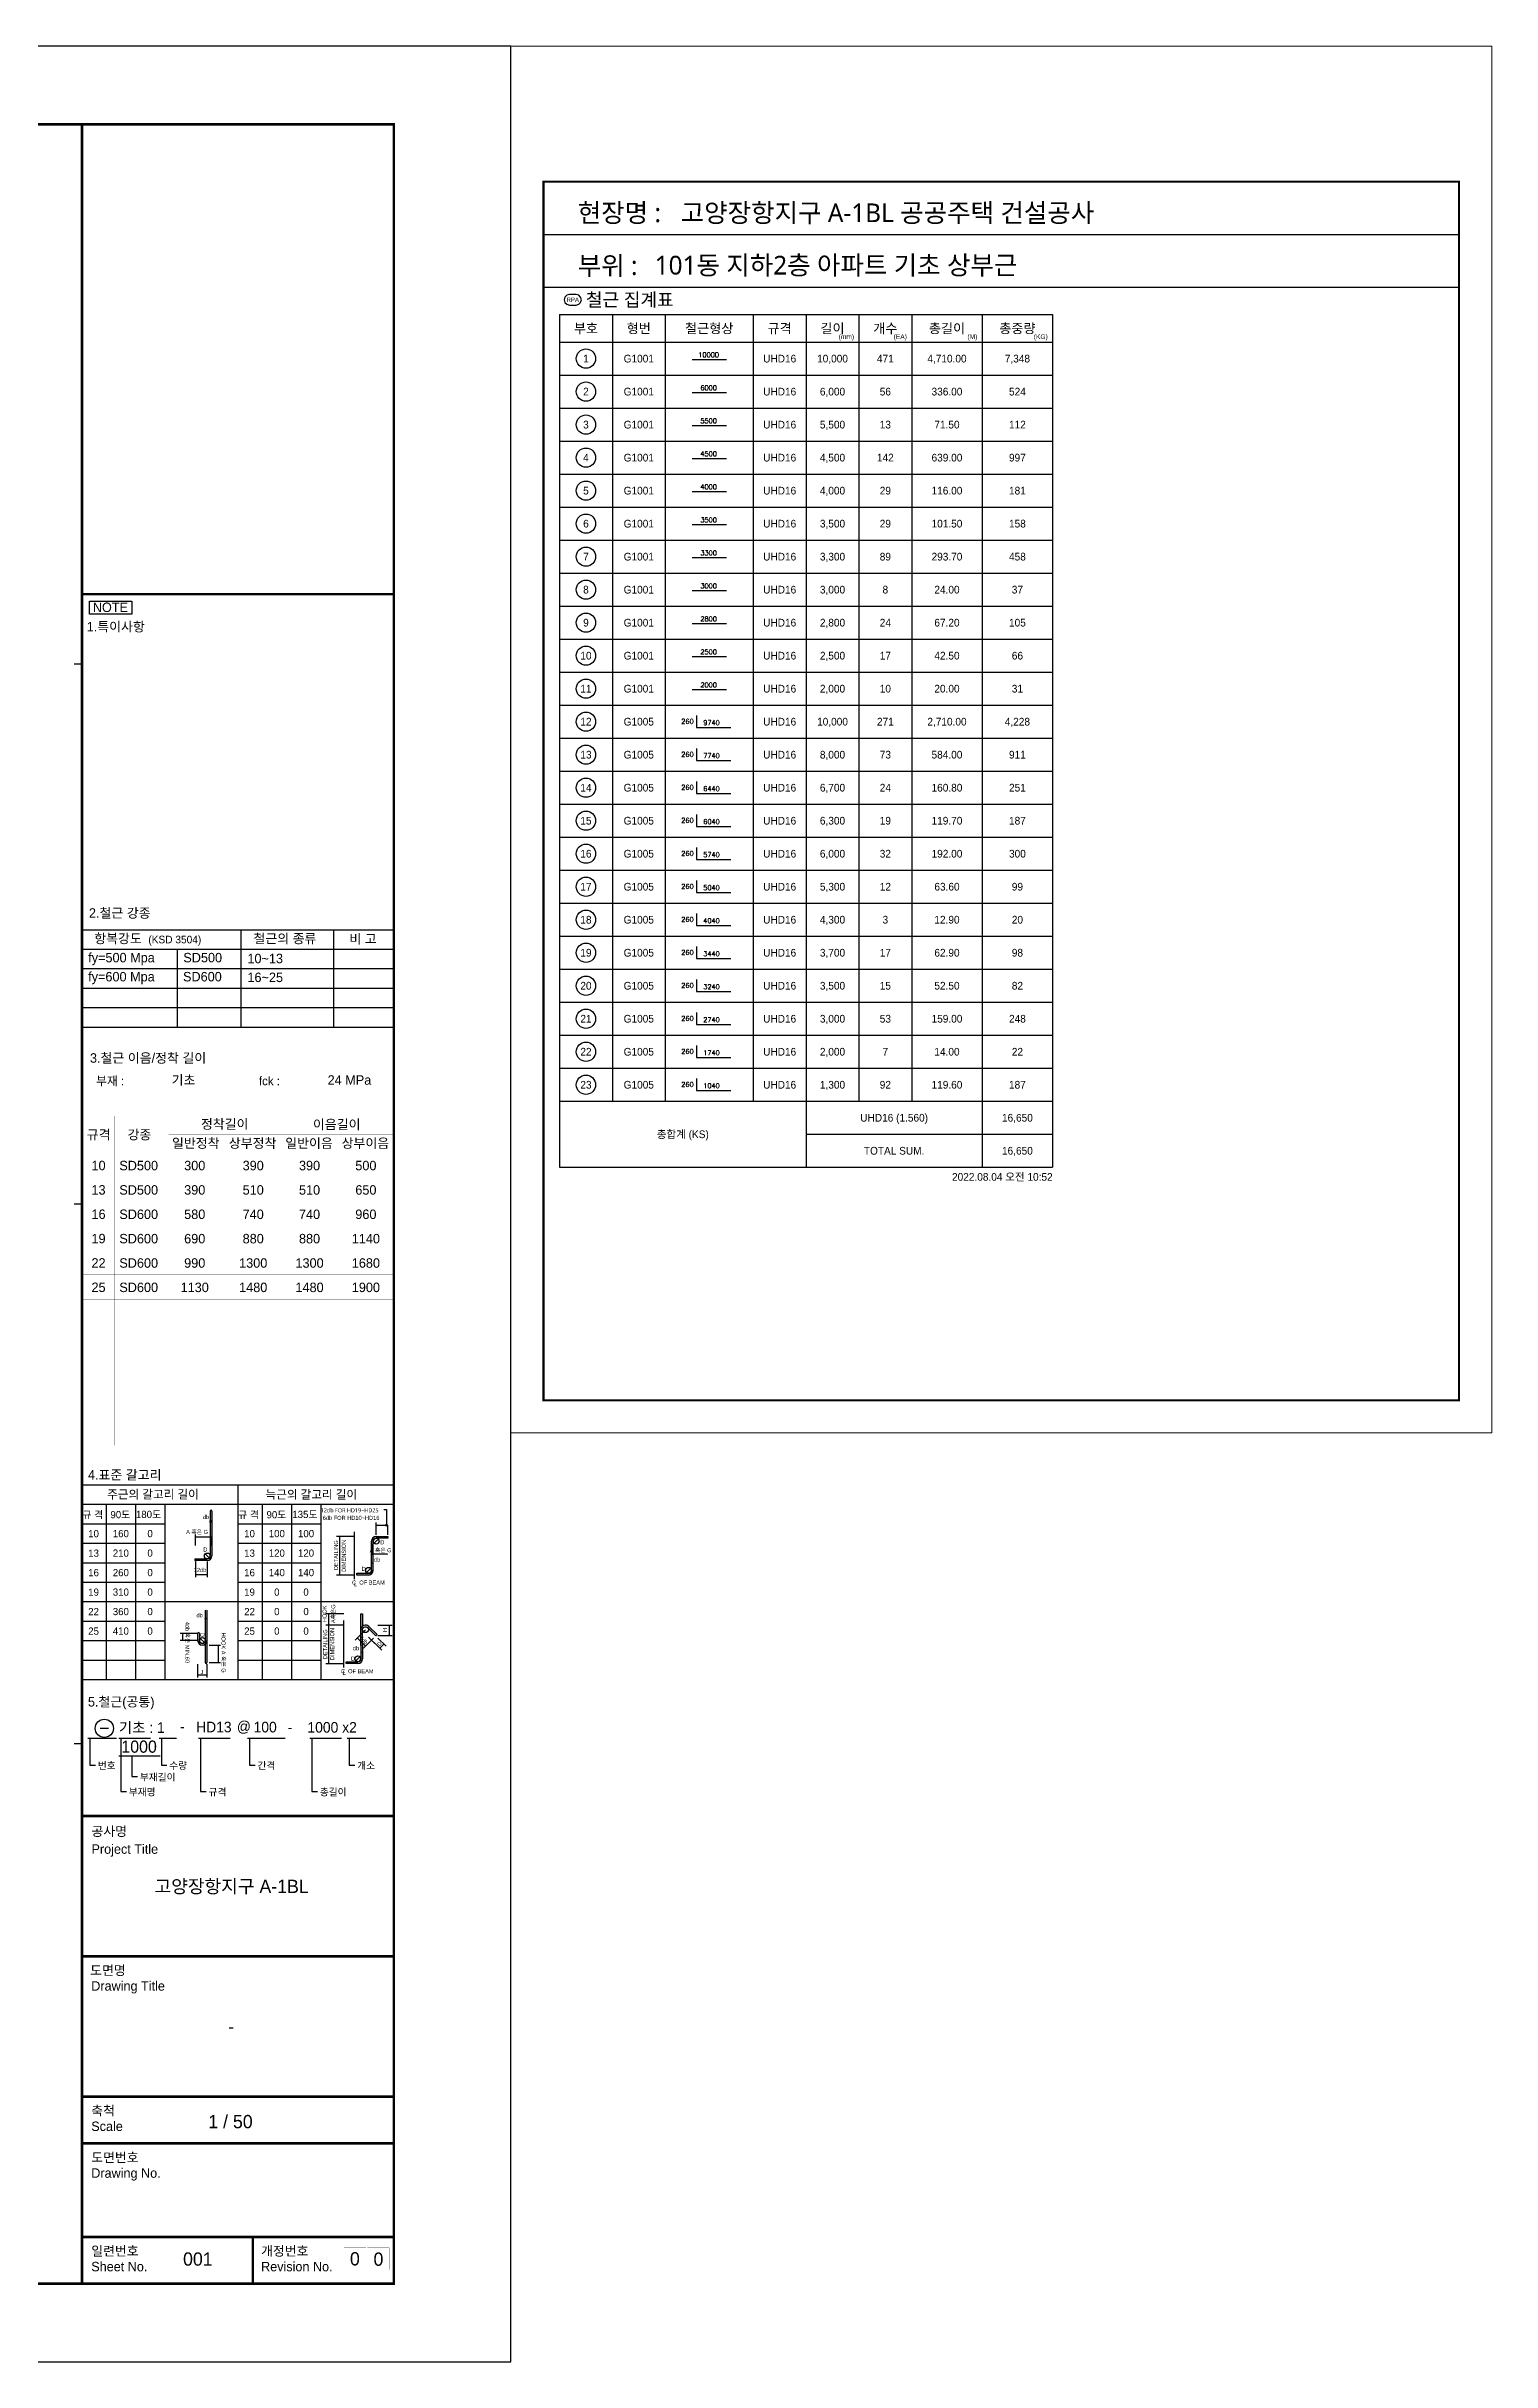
# Model space of a CAD drawing. Header units: millimetres. Extents: x 317501 to 814054, y -400799 to -14117.
# Drawn here: x 574487 to 598551, y -193831 to -155267 of the extents above; entities that cross this region are included whole.
import ezdxf
from ezdxf.enums import TextEntityAlignment as Align

# ---------------------------------------------------------------- set-up
doc = ezdxf.new("R2010")
doc.units = ezdxf.units.MM
doc.header["$LTSCALE"] = 38
doc.layers.get('Defpoints').update_dxf_attribs({"color": 145})
for name, color, linetype in [('AMAC-TITLE', 7, 'Continuous'), ('FORM-L', 7, 'Continuous'), ('RP_DIM', 7, 'Continuous'), ('SHOPLINE', 7, 'Continuous'), ('XDIM', 7, 'Continuous')]:
    doc.layers.add(name, color=color, linetype=linetype)
doc.layers.add('TEXT', color=3, linetype='Continuous', lineweight=9)
doc.styles.add('ARIAL', font='malgun.ttf')
doc.styles.add('HYULL', font='Dotum.ttf')
doc.styles.add('RPWK1', font='Dotum.ttf', dxfattribs={"bigfont": 'whgtxt.shx'})
doc.styles.add('XRebar2', font='Romans.shx')
doc.styles.add('XRebarSheet', font='Hmkmrhd_0.ttf')
doc.styles.add('돋움', font='malgun.ttf')
doc.dimstyles.new('NDIM', dxfattribs={"dimtxt": 3, "dimasz": 1.5, "dimexe": 2, "dimexo": 2, "dimgap": 1, "dimtad": 1, "dimdec": 0, "dimdsep": 46, "dimlunit": 6, "dimtxsty": 'ARIAL', "dimblk": 'DOT', "dimcen": 1, "dimclrd": 256, "dimclre": 7, "dimclrt": 3, "dimadec": 0, "dimazin": 0, "dimtfac": 1, "dimtdec": 0, "dimtix": 1, "dimtmove": 2, "dimatfit": 3, "dimldrblk": 'DOT', "dimfxl": 0, "dimtvp": 1, "dimtolj": 1, "dimlwd": -1, "dimlwe": -1, "dimarcsym": 0})

# ---------------------------------------------------------------- blocks, each defined once
blk = doc.blocks.new('_Dot')
at = {"color": 0, "linetype": 'ByBlock', "lineweight": -2}
blk.add_line((-0.5, 0), (-1, 0), dxfattribs=at)
at = {"color": 0, "linetype": 'ByBlock', "const_width": 0.5}
blk.add_lwpolyline([(-0.25, 0, 1), (0.25, 0, 1)], format="xyb", close=True, dxfattribs=at)
blk = doc.blocks.new('*D1316')
at = {"color": 7, "transparency": 16777216}
for p, q in [((80432, 20451), (80432, 20463)), ((80477, 20451), (80477, 20463))]:
    blk.add_line(p, q, dxfattribs=at)
at = {"transparency": 16777216}
blk.add_line((80433, 20461), (80475, 20461), dxfattribs=at)
at = {"layer": 'Defpoints', "color": 0, "transparency": 16777216}
for p in [(80432, 20449), (80477, 20461), (80477, 20449)]:
    blk.add_point(p, dxfattribs=at)
at = {"transparency": 16777216, "xscale": 1.5, "yscale": 1.5, "zscale": 1.5, "rotation": 180}
blk.add_blockref('_Dot', (80432, 20461), dxfattribs=at)
at = {"transparency": 16777216, "xscale": 1.5, "yscale": 1.5, "zscale": 1.5}
blk.add_blockref('_Dot', (80477, 20461), dxfattribs=at)
blk = doc.blocks.new('*D1317')
at = {"color": 7, "transparency": 16777216}
for p, q in [((76172, 19024), (76172, 19045)), ((76217, 19024), (76217, 19045))]:
    blk.add_line(p, q, dxfattribs=at)
at = {"transparency": 16777216}
blk.add_line((76215, 19043), (76174, 19043), dxfattribs=at)
at = {"layer": 'Defpoints', "color": 0, "transparency": 16777216}
for p in [(76172, 19043), (76172, 19022), (76217, 19022)]:
    blk.add_point(p, dxfattribs=at)
at = {"transparency": 16777216, "xscale": 1.5, "yscale": 1.5, "zscale": 1.5, "rotation": 180}
blk.add_blockref('_Dot', (76172, 19043), dxfattribs=at)
at = {"transparency": 16777216, "xscale": 1.5, "yscale": 1.5, "zscale": 1.5}
blk.add_blockref('_Dot', (76217, 19043), dxfattribs=at)
blk = doc.blocks.new('*D1318')
at = {"transparency": 16777216}
blk.add_line((80158, 18181), (80199, 18181), dxfattribs=at)
at = {"layer": 'Defpoints', "color": 0, "transparency": 16777216}
for p in [(80156, 18181), (80201, 18181), (80201, 18181)]:
    blk.add_point(p, dxfattribs=at)
at = {"transparency": 16777216, "xscale": 1.5, "yscale": 1.5, "zscale": 1.5, "rotation": 180}
blk.add_blockref('_Dot', (80156, 18181), dxfattribs=at)
at = {"transparency": 16777216, "xscale": 1.5, "yscale": 1.5, "zscale": 1.5}
blk.add_blockref('_Dot', (80201, 18181), dxfattribs=at)
blk = doc.blocks.new('zsdfhetshts')
blk.add_lwpolyline([(0, 0), (15120, 0), (15120, 21384), (0, 21384)], close=True)
at = {"layer": 'FORM-L', "const_width": 32.6}
blk.add_lwpolyline([(504, 504), (14616, 504), (14616, 19296), (504, 19296)], close=True, dxfattribs=at)
at = {"layer": 'SHOPLINE'}
blk.add_line((504, 18480), (14625, 18480), dxfattribs=at)
blk.add_lwpolyline([(504, 19296), (14616, 19296), (14616, 17664), (504, 17664)], close=True, dxfattribs=at)
at = {"layer": 'AMAC-TITLE', "color": 3, "linetype": 'Continuous', "style": '돋움'}
for s, height, p in [('현장명 :', 288.3, (1031, 18672)), ('고양장항지구 A-1BL 공공주택 건설공사', 288.35, (2618, 18672)), ('부위 :', 288.3, (1031, 17857))]:
    blk.add_text(s, height=height, dxfattribs=at).set_placement(p)
blk = doc.blocks.new('DHS_G1001')
at = {"layer": 'XDIM', "color": 1, "linetype": 'Continuous', "ltscale": 2.91412e-318}
blk.add_lwpolyline([(-768, -45), (780, -45)], dxfattribs=at)
at = {"layer": 'XDIM', "color": 3, "linetype": 'Continuous', "ltscale": 2.91412e-318, "style": 'XRebar2'}
blk.add_attdef('A', text='', height=219, dxfattribs=at).set_placement((-27, -3), align=Align.BOTTOM_CENTER)
blk = doc.blocks.new('DHS_G1005')
at = {"layer": 'XDIM', "color": 1, "linetype": 'Continuous', "ltscale": 2.91412e-318}
blk.add_lwpolyline([(-573, 282), (-573, -267), (975, -267)], dxfattribs=at)
at = {"layer": 'XDIM', "color": 3, "linetype": 'Continuous', "ltscale": 2.91412e-318, "style": 'XRebar2'}
blk.add_attdef('A', text='', height=219, dxfattribs=at).set_placement((-708, -162), align=Align.BOTTOM_RIGHT)
blk.add_attdef('B', text='', height=219, dxfattribs=at).set_placement((105, -222), align=Align.BOTTOM_CENTER)
blk = doc.blocks.new('dhs_sheet2e')
h = blk.add_hatch(color=256)
edge = h.paths.add_edge_path()
edge.add_line((76299, 21797), (76299, 20646.2))
edge.add_arc((76224.2, 20646.2), 74.7, -90, 0, ccw=False)
edge.add_line((76224.2, 20571.5), (75925.3, 20571.5))
edge.add_arc((75925.3, 20549.1), 22.4, 90, 270)
edge.add_line((75925.3, 20526.7), (76224.2, 20526.7))
edge.add_arc((76224.2, 20646.2), 119.6, 270, 360)
edge.add_line((76343.8, 20646.2), (76343.8, 21797))
edge.add_arc((76321.4, 21797), 22.4, 0, 180)
blk.add_hatch(color=256).paths.add_polyline_path([(80850.3, 21144.3), (80551.4, 21144.3, 0.4142136), (80431.9, 21024.7), (80431.9, 20621.2), (80431.9, 20277.5, -0.4142136), (80357.1, 20202.7), (80058.2, 20202.7), (80058.2, 20157.9), (80357.1, 20157.9, 0.4142136), (80476.7, 20277.5), (80476.7, 20621.2), (80476.7, 21024.7, -0.4142136), (80551.4, 21099.4), (80850.3, 21099.4)])
h = blk.add_hatch(color=256)
h.paths.add_polyline_path([(76216.8, 18481.2, -0.2277351), (76172, 18387.9), (76172, 17913.3, 1), (76216.8, 17913.3)])
h.paths.add_polyline_path([(76216.8, 19258.4, 1), (76172, 19258.4), (76172, 18481.2, -0.1833618), (76153.2, 18431.7, -0.6790836), (76150.1, 18423.9, -0.2067221), (76146.9, 18425.3, -0.6466922), (76022.6, 18481.2), (76022.6, 18660.6, 1), (75977.7, 18660.6), (75977.7, 18481.2, 1), (76216.8, 18481.2)])
h.paths.add_polyline_path([(76153.2, 18431.7, -0.0300135), (76146.9, 18425.3, 0.2067221), (76150.1, 18423.9, 0.6790836)], flags=17)
h = blk.add_hatch(color=256)
h.paths.add_polyline_path([(80200.9, 19160.1), (80156.1, 19160.1), (80156.1, 18756.6, -0.2277351), (80200.9, 18850)])
h.paths.add_polyline_path([(80156.1, 18756.6), (80156.1, 18353.1), (80156.1, 18009.4, -0.4142136), (80081.4, 17934.7), (79782.5, 17934.7), (79782.5, 17889.8), (80081.4, 17889.8, 0.4142136), (80200.9, 18009.4), (80200.9, 18353.1), (80200.9, 18756.6, -0.6681786), (80328.5, 18809.5), (80539.9, 18598.1), (80571.6, 18629.8), (80360.2, 18841.2, 0.6681786)])
at = {"color": 7}
for p, q in [((73013.1, 43498.2), (72813.3, 43498.2)), ((73013.1, 36694), (81003.6, 36694)), ((73013.1, 36194.6), (81003.6, 36194.6)), ((75452.6, 36194.6), (75452.6, 34197)), ((77085.8, 36694), (77085.8, 34197)), ((79453.7, 36694), (79453.7, 34197)), ((73013.1, 35695.2), (81003.6, 35695.2)), ((73013.1, 35195.8), (81003.6, 35195.8)), ((73013.1, 34696.4), (81003.6, 34696.4)), ((73013.1, 34197), (81003.6, 34197)), ((73013.1, 29664.7), (72813.3, 29664.7)), ((80551.4, 21191.6), (80551.4, 21507.4)), ((80850.3, 21191.6), (80850.3, 21435)), ((76343.8, 20916), (76343.8, 21141.7)), ((79996, 21144.3), (79533, 21144.3)), ((80431.9, 20947.5), (80431.9, 20685.3)), ((79996, 20157.9), (79533, 20157.9)), ((79720.2, 19160.1), (79257.5, 19160.1)), ((75953.1, 18660.6), (75532.2, 18660.6)), ((75953.1, 18481.2), (75532.2, 18481.2)), ((79720.2, 18876.2), (79257.5, 18876.2)), ((79720.2, 18876.2), (79257.5, 18876.2)), ((80273.9, 18754.9), (80011.4, 18492.3)), ((80485.3, 18543.5), (80222.7, 18281)), ((80488.8, 18437.8), (80698.5, 18228.1)), ((80591.1, 18876.2), (80958.3, 18876.2)), ((80591.1, 18607.2), (80958.3, 18607.2)), ((80594.5, 18543.5), (80804.2, 18333.8)), ((75977.7, 17876.9), (75977.7, 17530.5)), ((76216.8, 17876.9), (76216.8, 17530.5)), ((76270.6, 18361.7), (76562.3, 18361.7)), ((76270.6, 17913.3), (76562.3, 17913.3)), ((79720.2, 17885.5), (79257.5, 17885.5)), ((73477.6, 16230.5), (73697, 16230.5)), ((73013.1, 15831.2), (72813.3, 15831.2))]:
    blk.add_line(p, q, dxfattribs=at)
at = {"color": 7, "ltscale": 2}
for p, q in [((73013.1, 22471.6), (81003.6, 22471.6)), ((73013.1, 21972.2), (81003.6, 21972.2)), ((73637.3, 21972.2), (73637.3, 17477.6)), ((74386.4, 21972.2), (74386.4, 17477.6)), ((75135.6, 21972.2), (75135.6, 17477.6)), ((77008.3, 22471.6), (77008.3, 17477.6)), ((77632.6, 21972.2), (77632.6, 17477.6)), ((78381.7, 21972.2), (78381.7, 17477.6)), ((79130.8, 21972.2), (79130.8, 17477.6)), ((73013.1, 21472.8), (75135.6, 21472.8)), ((77008.3, 21472.8), (79130.8, 21472.8)), ((75135.6, 19475.2), (77008.3, 19475.2)), ((79130.8, 19475.2), (81003.6, 19475.2)), ((73013.1, 17477.6), (81003.6, 17477.6))]:
    blk.add_line(p, q, dxfattribs=at)
for p, q in [((76299, 21797), (76299, 20646.2)), ((76343.8, 21797), (76343.8, 20646.2)), ((80553.3, 21432.5), (80848.4, 21432.5)), ((80742.8, 21835.3), (80817.5, 21835.3)), ((80817.5, 21835.3), (80817.5, 21432.5)), ((79607.9, 21142.4), (79607.9, 20159.8)), ((80431.9, 20277.5), (80431.9, 21024.7)), ((80476.7, 20277.5), (80476.7, 21024.7)), ((80498.6, 20971.9), (80604.3, 21077.5)), ((80551.4, 21144.3), (80850.3, 21144.3)), ((80850.3, 21099.4), (80551.4, 21099.4)), ((80850.3, 21144.3), (80850.3, 21099.4)), ((75925.3, 20571.5), (76224.2, 20571.5)), ((76224.2, 20526.7), (75925.3, 20526.7)), ((76277.1, 20593.4), (76171.4, 20699.1)), ((80058.2, 20202.7), (80357.1, 20202.7)), ((80058.2, 20157.9), (80058.2, 20202.7)), ((80304.3, 20224.6), (80410, 20330.3)), ((80835.3, 20687.8), (80431.9, 20687.8)), ((80357.1, 20157.9), (80058.2, 20157.9)), ((76172, 19258.4), (76172, 18481.2)), ((76216.8, 19258.4), (76216.8, 18481.2)), ((79332.2, 19158.3), (79332.2, 18878.1)), ((75592.1, 18659.1), (75592.1, 18482.7)), ((75977.7, 18660.6), (75977.7, 18481.2)), ((76022.6, 18660.6), (76022.6, 18481.2)), ((76150.1, 18428.4), (76044.4, 18534.1)), ((79332.2, 18874.3), (79332.2, 17887.4)), ((80065.6, 18544), (80274.3, 18335.3)), ((80156.1, 18353.1), (80156.1, 18756.6)), ((80200.9, 18353.1), (80200.9, 18756.6)), ((80328.5, 18809.5), (80539.9, 18598.1)), ((80357.7, 18568.9), (80698.5, 18228.1)), ((80360.2, 18841.2), (80571.6, 18629.8)), ((80539.9, 18598.1), (80571.6, 18629.8)), ((80883.4, 18874.3), (80883.4, 18609.1)), ((76502.4, 18360.2), (76502.4, 17914.8)), ((79782.5, 17889.8), (79782.5, 17934.7)), ((79782.5, 17934.7), (80081.4, 17934.7)), ((80081.4, 17889.8), (79782.5, 17889.8)), ((80028.6, 17956.6), (80134.2, 18062.2)), ((80156.1, 18353.1), (80156.1, 18009.4)), ((80200.9, 18353.1), (80200.9, 18009.4)), ((80749.9, 18385.4), (80646.9, 18282.4)), ((76215.3, 17590.4), (75979.2, 17590.4))]:
    blk.add_line(p, q)
at = {"color": 1}
for p, q in [((76299, 21501), (76299, 21548.4)), ((76342.3, 21546.4), (76300.5, 21546.4)), ((76343.8, 21501), (76343.8, 21548.4)), ((75925.3, 20916), (75925.3, 21199.6)), ((75926.8, 21139.7), (76342.3, 21139.7)), ((75925.3, 20500.1), (75925.3, 20098.9)), ((76224.2, 20500.1), (76224.2, 20098.9)), ((76222.7, 20158.9), (75926.8, 20158.9))]:
    blk.add_line(p, q, dxfattribs=at)
at = {"linetype": 'Continuous'}
for p, q in [((79998.5, 20053.3), (79998.5, 21263.8)), ((79722.7, 17785.2), (79722.7, 18995.8))]:
    blk.add_line(p, q, dxfattribs=at)
at = {"color": 4}
for p, q in [((80156.1, 19160.1), (80200.9, 19160.1)), ((80156.1, 18756.6), (80156.1, 19160.1)), ((80200.9, 19160.1), (80200.9, 18850)), ((76216.8, 18481.2), (76216.8, 17913.3)), ((76172, 18387.9), (76172, 17913.3))]:
    blk.add_line(p, q, dxfattribs=at)
at = {"color": 1, "ltscale": 2}
for p, q in [((73160.8, 15979.6), (73897.2, 15979.6)), ((73217.3, 15979.6), (73217.3, 15288.3)), ((73955, 15979.6), (74769.1, 15979.6)), ((73955, 15525.5), (75020.4, 15525.5)), ((74011.5, 15979.6), (74011.5, 14611.4)), ((74296, 15525.5), (74296, 14991.1)), ((74992, 15979.6), (75438.1, 15979.6)), ((75048.5, 15979.6), (75048.5, 15288.3)), ((75998.4, 15979.6), (76812.5, 15979.6)), ((76054.9, 15979.6), (76054.9, 14611.4)), ((77253.2, 15979.6), (78222.3, 15979.6)), ((77309.7, 15979.6), (77309.7, 15288.3)), ((78846.9, 15979.6), (79661, 15979.6)), ((78903.4, 15979.6), (78903.4, 14611.4)), ((79804.8, 15979.6), (80281.2, 15979.6)), ((79861.3, 15979.6), (79861.3, 15288.3)), ((73217.3, 15288.3), (73361.3, 15288.3)), ((74296, 14991.1), (74440, 14991.1)), ((75048.5, 15288.3), (75192.5, 15288.3)), ((77309.7, 15288.3), (77453.7, 15288.3)), ((79861.3, 15288.3), (80005.3, 15288.3)), ((74011.5, 14611.4), (74155.5, 14611.4)), ((76054.9, 14611.4), (76198.9, 14611.4)), ((78903.4, 14611.4), (79047.4, 14611.4))]:
    blk.add_line(p, q, dxfattribs=at)
at = {"color": 30}
for p, q in [((73013.1, 6791.9), (81003.6, 6791.9)), ((73013.1, 5593.3), (81003.6, 5593.3)), ((73013.1, 3196.2), (81003.6, 3196.2))]:
    blk.add_line(p, q, dxfattribs=at)
at = {"color": 7}
for points in [[(84000, 0), (84000, 59329.4), (0, 59329.4), (0, 0)], [(73208.2, 45108.5), (74292.8, 45108.5), (74292.8, 44775), (73208.2, 44775)]]:
    blk.add_lwpolyline(points, close=True, dxfattribs=at)
at = {"color": 30, "const_width": 64.9}
blk.add_lwpolyline([(81003.6, 57331.7), (2996.4, 57331.7), (2996.4, 1997.6), (81003.6, 1997.6)], close=True, dxfattribs=at)
at = {"color": 30}
for points, const_width in [([(73013.1, 1997.6), (73013.1, 57331.7)], 64.9), ([(73013.1, 45291.6), (81003.6, 45291.6)], 64.9), ([(73013.1, 37482.7), (81003.6, 37482.7)], 1.25), ([(73013.1, 13983.4), (81003.6, 13983.4)], 64.9), ([(73013.1, 10387.6), (81003.6, 10387.6)], 64.9), ([(73013.1, 6791.9), (81003.6, 6791.9)], 64.9), ([(73013.1, 5593.3), (81003.6, 5593.3)], 64.9), ([(73013.1, 3196.2), (81003.6, 3196.2)], 64.9), ([(77390.2, 1997.6), (77390.2, 3196.2)], 64.9)]:
    blk.add_lwpolyline(points, dxfattribs=dict(at, const_width=const_width))
at = {"ltscale": 2, "const_width": 1.25}
for points in [[(73013.1, 36694), (73013.1, 34197)], [(81003.6, 36694), (81003.6, 34197)], [(73013.1, 33114.4), (73013.1, 32518)], [(81003.6, 32518), (81003.6, 33114.4)], [(73013.1, 31595.4), (73013.1, 23480)], [(81003.6, 23480), (81003.6, 31595.4)]]:
    blk.add_lwpolyline(points, dxfattribs=at)
at = {"color": 7, "const_width": 1.25}
for points in [[(73013.1, 33114.4), (81003.6, 33114.4)], [(75010.7, 32518), (75010.7, 33114.4)], [(77008.3, 33114.4), (77008.3, 32518)], [(79005.9, 32518), (79005.9, 33114.4)], [(73013.1, 32518), (81003.6, 32518)], [(73013.1, 31920), (81003.6, 31920)], [(73839.2, 31920), (73839.2, 23480)], [(75231.7, 31920), (75231.7, 23480)], [(75231.7, 31445.6), (81003.6, 31445.6)], [(76674.7, 31445.6), (76674.7, 23480)], [(78117.6, 31920), (78117.6, 23480)], [(79560.6, 31445.6), (79560.6, 23480)], [(73013.1, 30971.1), (81003.6, 30971.1)], [(73013.1, 30346.9), (81003.6, 30346.9)], [(73013.1, 29722.6), (81003.6, 29722.6)], [(73013.1, 29098.3), (81003.6, 29098.3)], [(73013.1, 28474.1), (81003.6, 28474.1)], [(73013.1, 27849.8), (81003.6, 27849.8)], [(73013.1, 27225.6), (81003.6, 27225.6)], [(73013.1, 26601.3), (81003.6, 26601.3)], [(73013.1, 25977.1), (81003.6, 25977.1)], [(73013.1, 25352.8), (81003.6, 25352.8)], [(73013.1, 24728.5), (81003.6, 24728.5)], [(73013.1, 24104.3), (81003.6, 24104.3)], [(73013.1, 23480), (81003.6, 23480)]]:
    blk.add_lwpolyline(points, dxfattribs=at)
at = {"color": 7, "ltscale": 2, "const_width": 1.25}
blk.add_lwpolyline([(77008.3, 32518), (77008.3, 33114.4)], dxfattribs=at)
at = {"color": 1, "ltscale": 2, "const_width": 1.87}
for points in [[(79725.1, 2916.8), (79725.1, 2355), (80286.9, 2355), (80286.9, 2916.8), (79725.1, 2916.8)], [(80321.3, 2916.8), (80321.3, 2355), (80883.1, 2355), (80883.1, 2916.8), (80321.3, 2916.8)]]:
    blk.add_lwpolyline(points, dxfattribs=at)
for centre, radius in [((80817.5, 21432.5), 22.4), ((80817.5, 21432.5), 11.2), ((80551.4, 21024.7), 74.7), ((80498.6, 20971.9), 4.48), ((80604.3, 21077.5), 4.48), ((76171.4, 20699.1), 4.48), ((76277.1, 20593.4), 4.48), ((80357.1, 20277.5), 74.7), ((80304.3, 20224.6), 4.48), ((80410, 20330.3), 4.48), ((76044.4, 18534.1), 4.48), ((76150.1, 18428.4), 4.48), ((80275.7, 18756.6), 74.7), ((80081.4, 18009.4), 74.7), ((80028.6, 17956.6), 4.48), ((80134.2, 18062.2), 4.48)]:
    blk.add_circle(centre, radius)
at = {"color": 4}
for centre in [(76224.2, 20646.2), (76097.3, 18481.2)]:
    blk.add_circle(centre, 74.7, dxfattribs=at)
at = {"color": 7, "linetype": 'Continuous'}
blk.add_circle((73588.4, 16228.7), 234.1, dxfattribs=at).dxf.unprotected_set("ltscale", 0)
for centre, radius, start, end in [((76321.4, 21797), 22.4, 0, 180), ((80551.4, 21024.7), 119.6, 90, 180), ((80551.4, 21024.7), 74.7, 90, 180), ((75925.3, 20549.1), 22.4, 90, 270), ((76224.2, 20646.2), 119.6, 270, 0), ((76224.2, 20646.2), 74.7, 270, 0), ((80357.1, 20277.5), 74.7, 270, 0), ((80357.1, 20277.5), 119.6, 270, 0), ((76000.1, 18660.6), 22.4, 0, 180), ((76097.3, 18481.2), 119.6, 180, 0), ((76097.3, 18481.2), 74.7, 180, 0), ((80275.7, 18756.6), 119.6, 45, 180), ((80081.4, 18009.4), 119.6, 270, 0), ((80081.4, 18009.4), 74.7, 270, 0)]:
    blk.add_arc(centre, radius, start, end)
at = {"color": 4}
blk.add_arc((76194.4, 17913.3), 22.4, 180, 0, dxfattribs=at)
at = {"color": 1, "rotation": 180}
for p, xscale, yscale, zscale in [((76299, 21546.4), 1.5, 1.5, 1.5), ((75925.3, 21139.7), 11.98573127229489, 11.98573127229489, 11.98573127229489), ((75925.3, 20158.9), 11.98573127229489, 11.98573127229489, 11.98573127229489)]:
    blk.add_blockref('_Dot', p, dxfattribs=dict(at, xscale=xscale, yscale=yscale, zscale=zscale))
at = {"color": 1}
for p, xscale, yscale, zscale in [((76343.8, 21546.4), 1.5, 1.5, 1.5), ((76343.8, 21139.7), 1.498216409036861, 1.498216409036861, 1.498216409036861), ((76224.2, 20158.9), 11.98573127229489, 11.98573127229489, 11.98573127229489)]:
    blk.add_blockref('_Dot', p, dxfattribs=dict(at, xscale=xscale, yscale=yscale, zscale=zscale))
for p, xscale, yscale, zscale, rotation in [((80551.4, 21432.5), 14.98216409036861, 14.98216409036861, 14.98216409036861, 180), ((79607.9, 21144.3), 14.98216409036861, 14.98216409036861, 14.98216409036861, 90), ((79607.9, 20157.9), 14.98216409036861, 14.98216409036861, 14.98216409036861, 270), ((80431.9, 20687.8), 14.98216409036861, 14.98216409036861, 14.98216409036861, 180), ((79332.2, 19160.1), 14.98216409036861, 14.98216409036861, 14.98216409036861, 90), ((75592.1, 18660.6), 11.98573127229489, 11.98573127229489, 11.98573127229489, 90), ((75592.1, 18481.2), 11.98573127229489, 11.98573127229489, 11.98573127229489, 270), ((79332.2, 18876.2), 14.98216409036861, 14.98216409036861, 14.98216409036861, 90), ((79332.2, 18876.2), 1.872770511296076, 1.872770511296076, 1.872770511296076, 270), ((80064, 18545), 14.98216409036861, 14.98216409036861, 14.98216409036861, 135.0000000000825), ((80751.2, 18386.8), 14.98216409036861, 14.98216409036861, 14.98216409036861, 45.00000000025245), ((80883.4, 18876.2), 14.98216409036861, 14.98216409036861, 14.98216409036861, 90), ((80883.4, 18607.2), 14.98216409036861, 14.98216409036861, 14.98216409036861, 270), ((76502.4, 18361.7), 11.98573127229489, 11.98573127229489, 11.98573127229489, 90), ((76502.4, 17913.3), 11.98573127229489, 11.98573127229489, 11.98573127229489, 270), ((79332.2, 17885.5), 14.98216409036861, 14.98216409036861, 14.98216409036861, 270), ((80275.7, 18333.9), 14.98216409036861, 14.98216409036861, 14.98216409036861, 315.0000000000825), ((80645.5, 18281.1), 14.98216409036861, 14.98216409036861, 14.98216409036861, 225.0000000002524), ((75977.7, 17590.4), 11.98573127229489, 11.98573127229489, 11.98573127229489, 180)]:
    blk.add_blockref('_Dot', p, dxfattribs=dict(xscale=xscale, yscale=yscale, zscale=zscale, rotation=rotation))
for p, xscale, yscale, zscale in [((80850.3, 21432.5), 1.872770511296076, 1.872770511296076, 1.872770511296076), ((80850.3, 20687.8), 14.98216409036861, 14.98216409036861, 14.98216409036861), ((76216.8, 17590.4), 11.98573127229489, 11.98573127229489, 11.98573127229489)]:
    blk.add_blockref('_Dot', p, dxfattribs=dict(xscale=xscale, yscale=yscale, zscale=zscale))
at = {"color": 7, "style": 'XRebarSheet'}
for s, height, p in [('1.특이사항', 242.71, (73135.9, 44335.3)), ('NOTE', 242.71, (73292, 44833.7)), ('2.철근 강종', 242.71, (73193, 37000.1)), ('3.철근 이음/정착 길이', 242.711, (73219.2, 33284.8)), ('4.표준 갈고리', 242.71, (73168.2, 22602.8)), ('5.철근(공통)', 242.71, (73167, 16788))]:
    blk.add_text(s, height=height, dxfattribs=at).set_placement(p)
at = {"color": 3}
for s, height, style, p in [('항복강도', 242.71, 'XRebarSheet', (73329, 36346.4)), ('(KSD 3504)', 194.17, 'XRebarSheet', (74714.3, 36344.3)), ('철근의 종류', 242.71, 'XRebarSheet', (77406.6, 36345.3)), ('비 고', 242.71, 'XRebarSheet', (79864.2, 36338.4)), ('부재 :', 220, 'XRebarSheet', (73378.9, 32707.9)), ('fck :', 220, 'XRebarSheet', (77546.2, 32707.9)), ('규격', 242.71, 'XRebarSheet', (73138.4, 31320.7)), ('강종', 242.71, 'XRebarSheet', (74182, 31320.7)), ('주근의 갈고리 길이', 217.47, 'XRebarSheet', (73661.6, 22115.7)), ('늑근의 갈고리 길이', 217.47, 'XRebarSheet', (77716.4, 22111.4)), ('규 격', 184.85, 'XRebarSheet', (73024.7, 21609.3)), ('90도', 184.85, 'XRebarSheet', (73743.9, 21612.7)), ('180도', 184.85, 'XRebarSheet', (74396.5, 21618.3)), ('규 격', 184.85, 'XRebarSheet', (77015.8, 21609.3)), ('90도', 184.85, 'XRebarSheet', (77741.9, 21610.8)), ('135도', 184.85, 'XRebarSheet', (78402.8, 21618.5)), ('기초 : 1', 271.84, 'HYULL', (73958.2, 16112.5)), ('-', 271.8, 'HYULL', (75524.6, 16143.6)), ('HD13', 271.84, 'HYULL', (75937.6, 16126.4)), ('@', 271.8, 'HYULL', (76981.9, 16143.6)), ('100', 271.84, 'HYULL', (77410.5, 16124.9)), ('-', 271.8, 'HYULL', (78283.3, 16120.3)), ('1000 x2', 271.84, 'HYULL', (78789.8, 16118.6)), ('번호', 181.22, 'XRebarSheet', (73421.4, 15184.8)), ('부재길이', 181.22, 'XRebarSheet', (74500.1, 14887.6)), ('수량', 181.22, 'XRebarSheet', (75252.6, 15184.8)), ('간격', 181.22, 'XRebarSheet', (77513.8, 15184.8)), ('개소', 181.22, 'XRebarSheet', (80065.4, 15184.8)), ('부재명', 181.22, 'XRebarSheet', (74215.6, 14507.8)), ('규격', 181.22, 'XRebarSheet', (76259, 14507.8)), ('총길이', 181.22, 'XRebarSheet', (79107.5, 14507.8))]:
    blk.add_text(s, height=height, dxfattribs=dict(at, style=style)).set_placement(p)
for s, height, style, p in [('db', 104.88, 'HYULL', (76110.6, 21591.3)), ('12db FOR HD19~HD25', 104.875, 'ARIAL', (79128.8, 21763.4)), ('6db FOR HD10~HD16', 104.875, 'HYULL', (79181.1, 21570.1)), ('A 혹은 G', 104.88, 'HYULL', (75682.6, 21210.1)), ('D', 104.9, 'HYULL', (76121.8, 20758.8)), ('A 혹은 G', 104.88, 'HYULL', (80384, 20740.7)), ('D', 104.9, 'HYULL', (80656, 20944.7)), ('12db', 104.88, 'HYULL', (75877.3, 20236.3)), ('D', 104.9, 'HYULL', (80177.8, 20262.8)), ('db', 104.88, 'HYULL', (80494.6, 20497.1)), ('C  OF BEAM', 104.88, 'HYULL', (79933.3, 19912.7)), ('L', 104.9, 'HYULL', (79978.2, 19870.3)), ('db', 104.88, 'HYULL', (75947.2, 19073.7)), ('D', 104.9, 'HYULL', (79902.1, 17964.6)), ('db', 104.88, 'HYULL', (79955.9, 18229.1)), ('J', 104.9, 'HYULL', (76052.4, 17620.3)), ('C  OF BEAM', 104.88, 'HYULL', (79646.6, 17640.3)), ('L', 104.9, 'HYULL', (79691.4, 17597.9))]:
    blk.add_text(s, height=height, dxfattribs=dict(style=style)).set_placement(p)
at = {"style": 'HYULL'}
for s, height, rotation, p in [('DETAILING', 104.88, 90, (79572.8, 20283)), ('DIMENSION', 104.88, 90, (79773.2, 20238.9)), ('HOOK', 104.88, 90, (79280.6, 18949.8)), ('A혹은G', 104.88, 90, (79503.2, 18925.5)), ('4db 혹은 MIN.60', 104.875, 270, (75662.8, 18959.9)), ('D', 104.9, 270, (76045.4, 18676.8)), ('HOOK A 혹은 G', 104.875, 270, (76588.8, 18683)), ('DETAILING', 104.88, 90, (79297.1, 18001.8)), ('DIMENSION', 104.88, 90, (79475.3, 17979.8)), ('H', 104.9, 90, (80828.6, 18696.9))]:
    blk.add_text(s, height=height, rotation=rotation, dxfattribs=at).set_placement(p)
at = {"style": 'HYULL', "width": 0.8}
for s, height, rotation, p in [('6db', 104.88, 315, (80113.5, 18528.3)), ('D', 104.9, 45, (80638.1, 18324.3))]:
    blk.add_text(s, height=height, rotation=rotation, dxfattribs=at).set_placement(p)
at = {"color": 3, "linetype": 'Continuous', "style": 'HYULL'}
e = blk.add_text('1000', height=312.13, dxfattribs=at)
e.set_placement((74023.5, 15760.5), align=Align.MIDDLE_LEFT)
e.dxf.unprotected_set("ltscale", 0)
at = {"color": 7, "style": 'XRebarSheet'}
for s, height, p in [('공사명', 241.63, (73259, 13591.6)), ('Project Title', 241.632, (73259, 13135.1)), ('도면명', 241.63, (73225, 10028.1)), ('Drawing Title', 241.632, (73252.8, 9628.5)), ('축척', 241.63, (73252.8, 6432.3)), ('Scale', 241.63, (73252.8, 6032.8)), ('도면번호', 241.63, (73252.8, 5233.8)), ('Drawing No.', 241.632, (73252.8, 4834.2)), ('일련번호', 241.63, (73252.8, 2836.6)), ('개정번호', 241.63, (77602.3, 2836.6)), ('Sheet No.', 241.63, (73252.8, 2437.1)), ('Revision No.', 241.632, (77602.3, 2437.1))]:
    blk.add_text(s, height=height, dxfattribs=at).set_placement(p, align=Align.MIDDLE_LEFT)
for base, p1, p2, picture, middle in [((80476.7, 20461.4), (80431.9, 20449.3), (80476.7, 20449.3), '*D1316', (80454.3, 20461.4)), ((76172, 19043.3), (76216.8, 19021.8), (76172, 19021.8), '*D1317', (76194.4, 19043.3)), ((80200.9, 18181.3), (80156.1, 18181.3), (80200.9, 18181.3), '*D1318', (80178.5, 18181.3))]:
    dim = blk.add_linear_dim(base=base, p1=p1, p2=p2, text=' ', dimstyle='NDIM')
    dim.commit()
    dim.dimension.update_dxf_attribs({"geometry": picture, "text_midpoint": middle})

msp = doc.modelspace()

# ---------------------------------------------------------------- linework, layer by layer
at = {"color": 7, "ltscale": 2}
for p, q in [((575079.4, -180198.7), (576459.1, -180198.7)), ((577676.4, -180198.7), (579056, -180198.7)), ((575079.4, -180523.3), (576459.1, -180523.3)), ((575079.4, -180847.9), (576459.1, -180847.9)), ((577676.4, -180523.3), (579056, -180523.3)), ((577676.4, -180847.9), (579056, -180847.9)), ((575079.4, -181172.5), (576459.1, -181172.5)), ((577676.4, -181172.5), (579056, -181172.5)), ((575079.4, -181497.1), (576459.1, -181497.1)), ((577676.4, -181497.1), (579056, -181497.1)), ((575079.4, -181821.7), (576459.1, -181821.7)), ((577676.4, -181821.7), (579056, -181821.7)), ((575079.4, -182146.3), (576459.1, -182146.3)), ((577676.4, -182146.3), (579056, -182146.3))]:
    msp.add_line(p, q, dxfattribs=at)
at = {"layer": 'RP_DIM', "color": 253, "linetype": 'Continuous', "ltscale": 100}
for p, q in [((583251.4, -159488.5), (583252.5, -159488.5)), ((583251.4, -159488.5), (583252.5, -159488.5)), ((583251.4, -159488.5), (583252.5, -159488.5)), ((583251.4, -159488.5), (583252.5, -159488.5)), ((583031.5, -159735.9), (591241, -159735.9)), ((583031.5, -159735.9), (583031.5, -173937.5)), ((583911.1, -159735.9), (583911.1, -160194)), ((584790.7, -159735.9), (584790.7, -160194)), ((586256.7, -159735.9), (586256.7, -160194)), ((587136.3, -159735.9), (587136.3, -160194)), ((588015.9, -159735.9), (588015.9, -160194)), ((588895.4, -159735.9), (588895.4, -160194)), ((590068.2, -159735.9), (590068.2, -160194)), ((591241, -159735.9), (591241, -160194)), ((591241, -159735.9), (591241, -173937.5)), ((583031.5, -160194), (591241, -160194)), ((583911.1, -160194), (583911.1, -172838)), ((584790.7, -160194), (584790.7, -172838)), ((586256.7, -160194), (586256.7, -172838)), ((587136.3, -160194), (587136.3, -173937.5)), ((588015.9, -160194), (588015.9, -172838)), ((588895.4, -160194), (588895.4, -172838)), ((590068.2, -160194), (590068.2, -173937.5)), ((583031.5, -160743.7), (591241, -160743.7)), ((583031.5, -161293.5), (591241, -161293.5)), ((583031.5, -161843.2), (591241, -161843.2)), ((583031.5, -162393), (591241, -162393)), ((583031.5, -162942.7), (591241, -162942.7)), ((583031.5, -163492.4), (591241, -163492.4)), ((583031.5, -164042.2), (591241, -164042.2)), ((583031.5, -164591.9), (591241, -164591.9)), ((583031.5, -165141.7), (591241, -165141.7)), ((583031.5, -165691.4), (591241, -165691.4)), ((583031.5, -166241.1), (591241, -166241.1)), ((583031.5, -166790.9), (591241, -166790.9)), ((583031.5, -167340.6), (591241, -167340.6)), ((583031.5, -167890.4), (591241, -167890.4)), ((583031.5, -168440.1), (591241, -168440.1)), ((583031.5, -168989.8), (591241, -168989.8)), ((583031.5, -169539.6), (591241, -169539.6)), ((583031.5, -170089.3), (591241, -170089.3)), ((583031.5, -170639.1), (591241, -170639.1)), ((583031.5, -171188.8), (591241, -171188.8)), ((583031.5, -171738.5), (591241, -171738.5)), ((583031.5, -172288.3), (591241, -172288.3)), ((583031.5, -172838), (591241, -172838)), ((587136.3, -173387.8), (591241, -173387.8)), ((583031.5, -173937.5), (591241, -173937.5))]:
    msp.add_line(p, q, dxfattribs=at)
at = {"layer": 'RP_DIM', "color": 7, "linetype": 'Continuous', "ltscale": 100}
msp.add_lwpolyline([(583196.5, -159576.4), (583306.4, -159576.4), (583350.4, -159564.7), (583382.6, -159532.5), (583394.4, -159488.5), (583382.6, -159444.5), (583350.4, -159412.3), (583306.4, -159400.5), (583196.5, -159400.5), (583152.5, -159412.3), (583120.3, -159444.5), (583108.5, -159488.5), (583120.3, -159532.5), (583152.5, -159564.7), (583196.5, -159576.4)], dxfattribs=at)
for centre in [(583471.3, -160468.9), (583471.3, -161018.6), (583471.3, -161568.3), (583471.3, -162118.1), (583471.3, -162667.8), (583471.3, -163217.6), (583471.3, -163767.3), (583471.3, -164317), (583471.3, -164866.8), (583471.3, -165416.5), (583471.3, -165966.3), (583471.3, -166516), (583471.3, -167065.7), (583471.3, -167615.5), (583471.3, -168165.2), (583471.3, -168715), (583471.3, -169264.7), (583471.3, -169814.4), (583471.3, -170364.2), (583471.3, -170913.9), (583471.3, -171463.7), (583471.3, -172013.4), (583471.3, -172563.2)]:
    msp.add_circle(centre, 160.3, dxfattribs=at)
at = {"layer": 'RP_DIM', "color": 253, "linetype": 'Continuous', "ltscale": 100}
msp.add_solid([(583031.5, -159735.9), (583031.6, -159735.9), (583031.5, -159735.9)], dxfattribs=at)

# ---------------------------------------------------------------- block references
at = {"color": 255, "xscale": 0.6499999991059565, "yscale": 0.6499999991059565, "zscale": 0.6499999991059565}
msp.add_blockref('dhs_sheet2e', (527620.9, -193831.4), dxfattribs=at)
at = {"layer": 'RP_DIM', "color": 7, "linetype": 'Continuous', "ltscale": 100, "xscale": 0.366494, "yscale": 0.366494, "zscale": 0.366494}
for name, p, values in [('DHS_G1001', (585523.7, -160468.9), {'A': '10000'}), ('DHS_G1001', (585523.7, -161018.6), {'A': '6000'}), ('DHS_G1001', (585523.7, -161568.3), {'A': '5500'}), ('DHS_G1001', (585523.7, -162118.1), {'A': '4500'}), ('DHS_G1001', (585523.7, -162667.8), {'A': '4000'}), ('DHS_G1001', (585523.7, -163217.6), {'A': '3500'}), ('DHS_G1001', (585523.7, -163767.3), {'A': '3300'}), ('DHS_G1001', (585523.7, -164317), {'A': '3000'}), ('DHS_G1001', (585523.7, -164866.8), {'A': '2800'}), ('DHS_G1001', (585523.7, -165416.5), {'A': '2500'}), ('DHS_G1001', (585523.7, -165966.3), {'A': '2000'}), ('DHS_G1005', (585523.7, -166516), {'A': '260', 'B': '9740'}), ('DHS_G1005', (585523.7, -167065.7), {'A': '260', 'B': '7740'}), ('DHS_G1005', (585523.7, -167615.5), {'A': '260', 'B': '6440'}), ('DHS_G1005', (585523.7, -168165.2), {'A': '260', 'B': '6040'}), ('DHS_G1005', (585523.7, -168715), {'A': '260', 'B': '5740'}), ('DHS_G1005', (585523.7, -169264.7), {'A': '260', 'B': '5040'}), ('DHS_G1005', (585523.7, -169814.4), {'A': '260', 'B': '4040'}), ('DHS_G1005', (585523.7, -170364.2), {'A': '260', 'B': '3440'}), ('DHS_G1005', (585523.7, -170913.9), {'A': '260', 'B': '3240'}), ('DHS_G1005', (585523.7, -171463.7), {'A': '260', 'B': '2740'}), ('DHS_G1005', (585523.7, -172013.4), {'A': '260', 'B': '1740'}), ('DHS_G1005', (585523.7, -172563.2), {'A': '260', 'B': '1040'})]:
    msp.add_blockref(name, p, dxfattribs=at).add_auto_attribs(values)
at = {"layer": 'TEXT', "color": 4, "xscale": 1.08, "yscale": 1.08, "zscale": 1.08}
msp.add_blockref('zsdfhetshts', (582220.9, -178362), dxfattribs=at)

# ---------------------------------------------------------------- texts
at = {"color": 3, "style": 'XRebarSheet'}
for s, height, p in [('fy=500 Mpa', 157.76, (575184.3, -170524.5)), ('SD500', 157.76, (576767.9, -170524.7)), ('10~13', 157.76, (577834.8, -170539.6)), ('fy=600 Mpa', 157.76, (575183.6, -170841.9)), ('SD600', 157.76, (576762.8, -170841.9)), ('16~25', 157.76, (577835.4, -170853)), ('기초', 157.76, (576573.2, -172562.9)), ('24 MPa', 157.76, (579170.1, -172562.9)), ('001', 220.87, (576763.4, -192232))]:
    msp.add_text(s, height=height, dxfattribs=at).set_placement(p)
for s, height, p in [('정착길이', 157.76, (577457.1, -173218.1)), ('이음길이', 157.76, (579322, -173224)), ('일반정착', 157.76, (576974.9, -173535.6)), ('상부정착', 157.76, (577921.7, -173535.6)), ('일반이음', 157.76, (578860.3, -173535.6)), ('상부이음', 157.76, (579799, -173535.6)), ('10', 157.76, (575356.2, -173908)), ('SD500', 157.76, (576024.8, -173909)), ('300', 157.76, (576957.7, -173909)), ('390', 157.76, (577931.6, -173909)), ('390', 157.76, (578869.5, -173909)), ('500', 157.76, (579807.4, -173909)), ('13', 157.76, (575356.2, -174313.8)), ('SD500', 157.76, (576024.8, -174314.8)), ('390', 157.76, (576957.7, -174314.8)), ('510', 157.76, (577931.6, -174314.8)), ('510', 157.76, (578869.5, -174314.8)), ('650', 157.76, (579807.4, -174314.8)), ('16', 157.76, (575356.2, -174719.5)), ('SD600', 157.76, (576024.8, -174720.5)), ('580', 157.76, (576957.7, -174720.5)), ('740', 157.76, (577931.6, -174720.5)), ('740', 157.76, (578869.5, -174720.5)), ('960', 157.76, (579807.4, -174720.5)), ('19', 157.76, (575356.2, -175125.3)), ('SD600', 157.76, (576024.8, -175126.3)), ('690', 157.76, (576957.7, -175126.3)), ('880', 157.76, (577931.6, -175126.3)), ('880', 157.76, (578869.5, -175126.3)), ('1140', 157.76, (579807.4, -175126.3)), ('22', 157.76, (575356.2, -175531.1)), ('SD600', 157.76, (576024.8, -175532.1)), ('990', 157.76, (576957.7, -175532.1)), ('1300', 157.76, (577931.6, -175532.1)), ('1300', 157.76, (578869.5, -175532.1)), ('1680', 157.76, (579807.4, -175532.1)), ('25', 157.76, (575356.2, -175936.8)), ('SD600', 157.76, (576024.8, -175937.8)), ('1130', 157.76, (576957.7, -175937.8)), ('1480', 157.76, (577931.6, -175937.8)), ('1480', 157.76, (578869.5, -175937.8)), ('1900', 157.76, (579807.4, -175937.8)), ('10', 120.15, (575273.6, -180039.8)), ('160', 120.15, (575727.5, -180039)), ('0', 120.2, (576214.5, -180039)), ('10', 120.15, (577870.5, -180039.8)), ('100', 120.15, (578324.4, -180039)), ('100', 120.15, (578811.4, -180039)), ('13', 120.15, (575273.6, -180364.4)), ('210', 120.15, (575727.5, -180363.6)), ('0', 120.2, (576214.5, -180363.6)), ('13', 120.15, (577870.5, -180364.4)), ('120', 120.15, (578324.4, -180363.6)), ('120', 120.15, (578811.4, -180363.6)), ('16', 120.15, (575273.6, -180689)), ('260', 120.15, (575727.5, -180688.2)), ('0', 120.2, (576214.5, -180688.2)), ('16', 120.15, (577870.5, -180689)), ('140', 120.15, (578324.4, -180688.2)), ('140', 120.15, (578811.4, -180688.2)), ('19', 120.15, (575273.6, -181013.6)), ('310', 120.15, (575727.5, -181012.8)), ('0', 120.2, (576214.5, -181012.8)), ('19', 120.15, (577870.5, -181013.6)), ('0', 120.2, (578324.4, -181012.8)), ('0', 120.2, (578811.4, -181012.8)), ('22', 120.15, (575273.6, -181338.2)), ('25', 120.15, (575273.6, -181662.8)), ('410', 120.15, (575727.5, -181662)), ('360', 120.15, (575727.5, -181337.4)), ('0', 120.2, (576214.5, -181337.4)), ('0', 120.2, (576214.5, -181662)), ('22', 120.15, (577870.5, -181338.2)), ('25', 120.15, (577870.5, -181662.8)), ('0', 120.2, (578324.4, -181337.4)), ('0', 120.2, (578324.4, -181662)), ('0', 120.2, (578811.4, -181337.4)), ('0', 120.2, (578811.4, -181662))]:
    msp.add_text(s, height=height, dxfattribs=at).set_placement(p, align=Align.MIDDLE_CENTER)
for s, p in [('고양장항지구 A-1BL', (577572.2, -185911.1)), ('-', (577563.6, -188248.5)), ('1 / 50', (577552.8, -189827.8)), ('0', (579624.2, -192117.5)), ('0', (580016.4, -192123.5))]:
    msp.add_text(s, height=221, dxfattribs=at).set_placement(p, align=Align.MIDDLE)
at = {"layer": 'AMAC-TITLE', "color": 2, "linetype": 'Continuous', "style": '돋움'}
msp.add_text('101동 지하2층 아파트 기초 상부근', height=311.415, dxfattribs=at).set_placement((584615.6, -159068.3))
at = {"layer": 'RP_DIM', "color": 7, "linetype": 'Continuous', "ltscale": 100, "style": 'RPWK1'}
for s, height, p in [('RPA', 73.3, (583251.4, -159488.5)), ('부호', 160.34, (583471.3, -159964.9)), ('형번', 160.34, (584350.9, -159964.9)), ('철근형상', 160.34, (585523.7, -159964.9)), ('규격', 160.34, (586696.5, -159964.9)), ('길이', 160.34, (587576.1, -159964.9)), ('개수', 160.34, (588455.7, -159964.9)), ('총길이', 160.34, (589481.8, -159964.9)), ('총중량', 160.34, (590654.6, -159964.9)), ('1', 128.3, (583471.3, -160468.9)), ('G1001', 128.27, (584350.9, -160468.9)), ('UHD16', 128.27, (586696.5, -160468.9)), ('10,000', 128.27, (587576.1, -160468.9)), ('471', 128.27, (588455.7, -160468.9)), ('4,710.00', 128.27, (589481.8, -160468.9)), ('7,348', 128.27, (590654.6, -160468.9)), ('2', 128.3, (583471.3, -161018.6)), ('G1001', 128.27, (584350.9, -161018.6)), ('UHD16', 128.27, (586696.5, -161018.6)), ('6,000', 128.27, (587576.1, -161018.6)), ('56', 128.27, (588455.7, -161018.6)), ('336.00', 128.27, (589481.8, -161018.6)), ('524', 128.27, (590654.6, -161018.6)), ('3', 128.3, (583471.3, -161568.3)), ('G1001', 128.27, (584350.9, -161568.3)), ('UHD16', 128.27, (586696.5, -161568.3)), ('5,500', 128.27, (587576.1, -161568.3)), ('13', 128.27, (588455.7, -161568.3)), ('71.50', 128.27, (589481.8, -161568.3)), ('112', 128.27, (590654.6, -161568.3)), ('4', 128.3, (583471.3, -162118.1)), ('G1001', 128.27, (584350.9, -162118.1)), ('UHD16', 128.27, (586696.5, -162118.1)), ('4,500', 128.27, (587576.1, -162118.1)), ('142', 128.27, (588455.7, -162118.1)), ('639.00', 128.27, (589481.8, -162118.1)), ('997', 128.27, (590654.6, -162118.1)), ('5', 128.3, (583471.3, -162667.8)), ('G1001', 128.27, (584350.9, -162667.8)), ('UHD16', 128.27, (586696.5, -162667.8)), ('4,000', 128.27, (587576.1, -162667.8)), ('29', 128.27, (588455.7, -162667.8)), ('116.00', 128.27, (589481.8, -162667.8)), ('181', 128.27, (590654.6, -162667.8)), ('6', 128.3, (583471.3, -163217.6)), ('G1001', 128.27, (584350.9, -163217.6)), ('UHD16', 128.27, (586696.5, -163217.6)), ('3,500', 128.27, (587576.1, -163217.6)), ('29', 128.27, (588455.7, -163217.6)), ('101.50', 128.27, (589481.8, -163217.6)), ('158', 128.27, (590654.6, -163217.6)), ('7', 128.3, (583471.3, -163767.3)), ('G1001', 128.27, (584350.9, -163767.3)), ('UHD16', 128.27, (586696.5, -163767.3)), ('3,300', 128.27, (587576.1, -163767.3)), ('89', 128.27, (588455.7, -163767.3)), ('293.70', 128.27, (589481.8, -163767.3)), ('458', 128.27, (590654.6, -163767.3)), ('8', 128.3, (583471.3, -164317)), ('G1001', 128.27, (584350.9, -164317)), ('UHD16', 128.27, (586696.5, -164317)), ('3,000', 128.27, (587576.1, -164317)), ('8', 128.3, (588455.7, -164317)), ('24.00', 128.27, (589481.8, -164317)), ('37', 128.27, (590654.6, -164317)), ('9', 128.3, (583471.3, -164866.8)), ('G1001', 128.27, (584350.9, -164866.8)), ('UHD16', 128.27, (586696.5, -164866.8)), ('2,800', 128.27, (587576.1, -164866.8)), ('24', 128.27, (588455.7, -164866.8)), ('67.20', 128.27, (589481.8, -164866.8)), ('105', 128.27, (590654.6, -164866.8)), ('10', 128.27, (583471.3, -165416.5)), ('G1001', 128.27, (584350.9, -165416.5)), ('UHD16', 128.27, (586696.5, -165416.5)), ('2,500', 128.27, (587576.1, -165416.5)), ('17', 128.27, (588455.7, -165416.5)), ('42.50', 128.27, (589481.8, -165416.5)), ('66', 128.27, (590654.6, -165416.5)), ('11', 128.27, (583471.3, -165966.3)), ('G1001', 128.27, (584350.9, -165966.3)), ('UHD16', 128.27, (586696.5, -165966.3)), ('2,000', 128.27, (587576.1, -165966.3)), ('10', 128.27, (588455.7, -165966.3)), ('20.00', 128.27, (589481.8, -165966.3)), ('31', 128.27, (590654.6, -165966.3)), ('12', 128.27, (583471.3, -166516)), ('G1005', 128.27, (584350.9, -166516)), ('UHD16', 128.27, (586696.5, -166516)), ('10,000', 128.27, (587576.1, -166516)), ('271', 128.27, (588455.7, -166516)), ('2,710.00', 128.27, (589481.8, -166516)), ('4,228', 128.27, (590654.6, -166516)), ('13', 128.27, (583471.3, -167065.7)), ('G1005', 128.27, (584350.9, -167065.7)), ('UHD16', 128.27, (586696.5, -167065.7)), ('8,000', 128.27, (587576.1, -167065.7)), ('73', 128.27, (588455.7, -167065.7)), ('584.00', 128.27, (589481.8, -167065.7)), ('911', 128.27, (590654.6, -167065.7)), ('14', 128.27, (583471.3, -167615.5)), ('G1005', 128.27, (584350.9, -167615.5)), ('UHD16', 128.27, (586696.5, -167615.5)), ('6,700', 128.27, (587576.1, -167615.5)), ('24', 128.27, (588455.7, -167615.5)), ('160.80', 128.27, (589481.8, -167615.5)), ('251', 128.27, (590654.6, -167615.5)), ('15', 128.27, (583471.3, -168165.2)), ('G1005', 128.27, (584350.9, -168165.2)), ('UHD16', 128.27, (586696.5, -168165.2)), ('6,300', 128.27, (587576.1, -168165.2)), ('19', 128.27, (588455.7, -168165.2)), ('119.70', 128.27, (589481.8, -168165.2)), ('187', 128.27, (590654.6, -168165.2)), ('16', 128.27, (583471.3, -168715)), ('G1005', 128.27, (584350.9, -168715)), ('UHD16', 128.27, (586696.5, -168715)), ('6,000', 128.27, (587576.1, -168715)), ('32', 128.27, (588455.7, -168715)), ('192.00', 128.27, (589481.8, -168715)), ('300', 128.27, (590654.6, -168715)), ('17', 128.27, (583471.3, -169264.7)), ('G1005', 128.27, (584350.9, -169264.7)), ('UHD16', 128.27, (586696.5, -169264.7)), ('5,300', 128.27, (587576.1, -169264.7)), ('12', 128.27, (588455.7, -169264.7)), ('63.60', 128.27, (589481.8, -169264.7)), ('99', 128.27, (590654.6, -169264.7)), ('18', 128.27, (583471.3, -169814.4)), ('G1005', 128.27, (584350.9, -169814.4)), ('UHD16', 128.27, (586696.5, -169814.4)), ('4,300', 128.27, (587576.1, -169814.4)), ('3', 128.3, (588455.7, -169814.4)), ('12.90', 128.27, (589481.8, -169814.4)), ('20', 128.27, (590654.6, -169814.4)), ('19', 128.27, (583471.3, -170364.2)), ('G1005', 128.27, (584350.9, -170364.2)), ('UHD16', 128.27, (586696.5, -170364.2)), ('3,700', 128.27, (587576.1, -170364.2)), ('17', 128.27, (588455.7, -170364.2)), ('62.90', 128.27, (589481.8, -170364.2)), ('98', 128.27, (590654.6, -170364.2)), ('20', 128.27, (583471.3, -170913.9)), ('G1005', 128.27, (584350.9, -170913.9)), ('UHD16', 128.27, (586696.5, -170913.9)), ('3,500', 128.27, (587576.1, -170913.9)), ('15', 128.27, (588455.7, -170913.9)), ('52.50', 128.27, (589481.8, -170913.9)), ('82', 128.27, (590654.6, -170913.9)), ('21', 128.27, (583471.3, -171463.7)), ('G1005', 128.27, (584350.9, -171463.7)), ('UHD16', 128.27, (586696.5, -171463.7)), ('3,000', 128.27, (587576.1, -171463.7)), ('53', 128.27, (588455.7, -171463.7)), ('159.00', 128.27, (589481.8, -171463.7)), ('248', 128.27, (590654.6, -171463.7)), ('22', 128.27, (583471.3, -172013.4)), ('G1005', 128.27, (584350.9, -172013.4)), ('UHD16', 128.27, (586696.5, -172013.4)), ('2,000', 128.27, (587576.1, -172013.4)), ('7', 128.3, (588455.7, -172013.4)), ('14.00', 128.27, (589481.8, -172013.4)), ('22', 128.27, (590654.6, -172013.4)), ('23', 128.27, (583471.3, -172563.2)), ('G1005', 128.27, (584350.9, -172563.2)), ('UHD16', 128.27, (586696.5, -172563.2)), ('1,300', 128.27, (587576.1, -172563.2)), ('92', 128.27, (588455.7, -172563.2)), ('119.60', 128.27, (589481.8, -172563.2)), ('187', 128.27, (590654.6, -172563.2)), ('UHD16 (1.560)', 128.273, (588602.3, -173112.9)), ('16,650', 128.27, (590654.6, -173112.9)), ('총합계 (KS)', 128.27, (585083.9, -173387.8)), ('TOTAL SUM.', 128.27, (588602.3, -173662.6)), ('16,650', 128.27, (590654.6, -173662.6))]:
    msp.add_text(s, height=height, dxfattribs=at).set_placement(p, align=Align.MIDDLE_CENTER)
msp.add_text('철근 집계표', height=219.9, dxfattribs=at).set_placement((583471.3, -159488.5), align=Align.MIDDLE_LEFT)
for s, p in [('(mm)', (587935.7, -160167.3)), ('(EA)', (588815.3, -160167.3)), ('(M)', (589988.1, -160167.3)), ('(KG)', (591160.8, -160167.3))]:
    msp.add_text(s, height=80.17, dxfattribs=at).set_placement(p, align=Align.BOTTOM_RIGHT)
msp.add_text('2022.08.04 오전 10:52', height=128.273, dxfattribs=at).set_placement((591241, -174033.7), align=Align.TOP_RIGHT)

doc.saveas('drawing.dxf')
